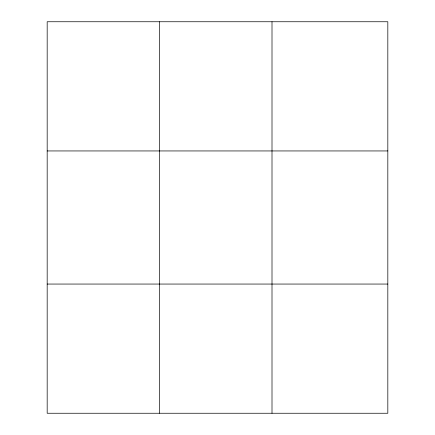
<?xml version="1.0" encoding="UTF-8"?>
<svg xmlns="http://www.w3.org/2000/svg" width="435" height="435" viewBox="0 0 435 435"><rect width="100%" height="100%" fill="white"/><g stroke="black" fill="none" stroke-linecap="round" stroke-linejoin="round"><path stroke-width="0.65" d="M159.591 413.25L159.591 21.75M272.005 413.25L272.005 21.75M387.824 150.945L387.824 21.75L47.176 21.75L47.176 413.25L387.824 413.25L387.824 150.945L47.176 150.945M47.176 284.055L387.824 284.055"/></g></svg>
